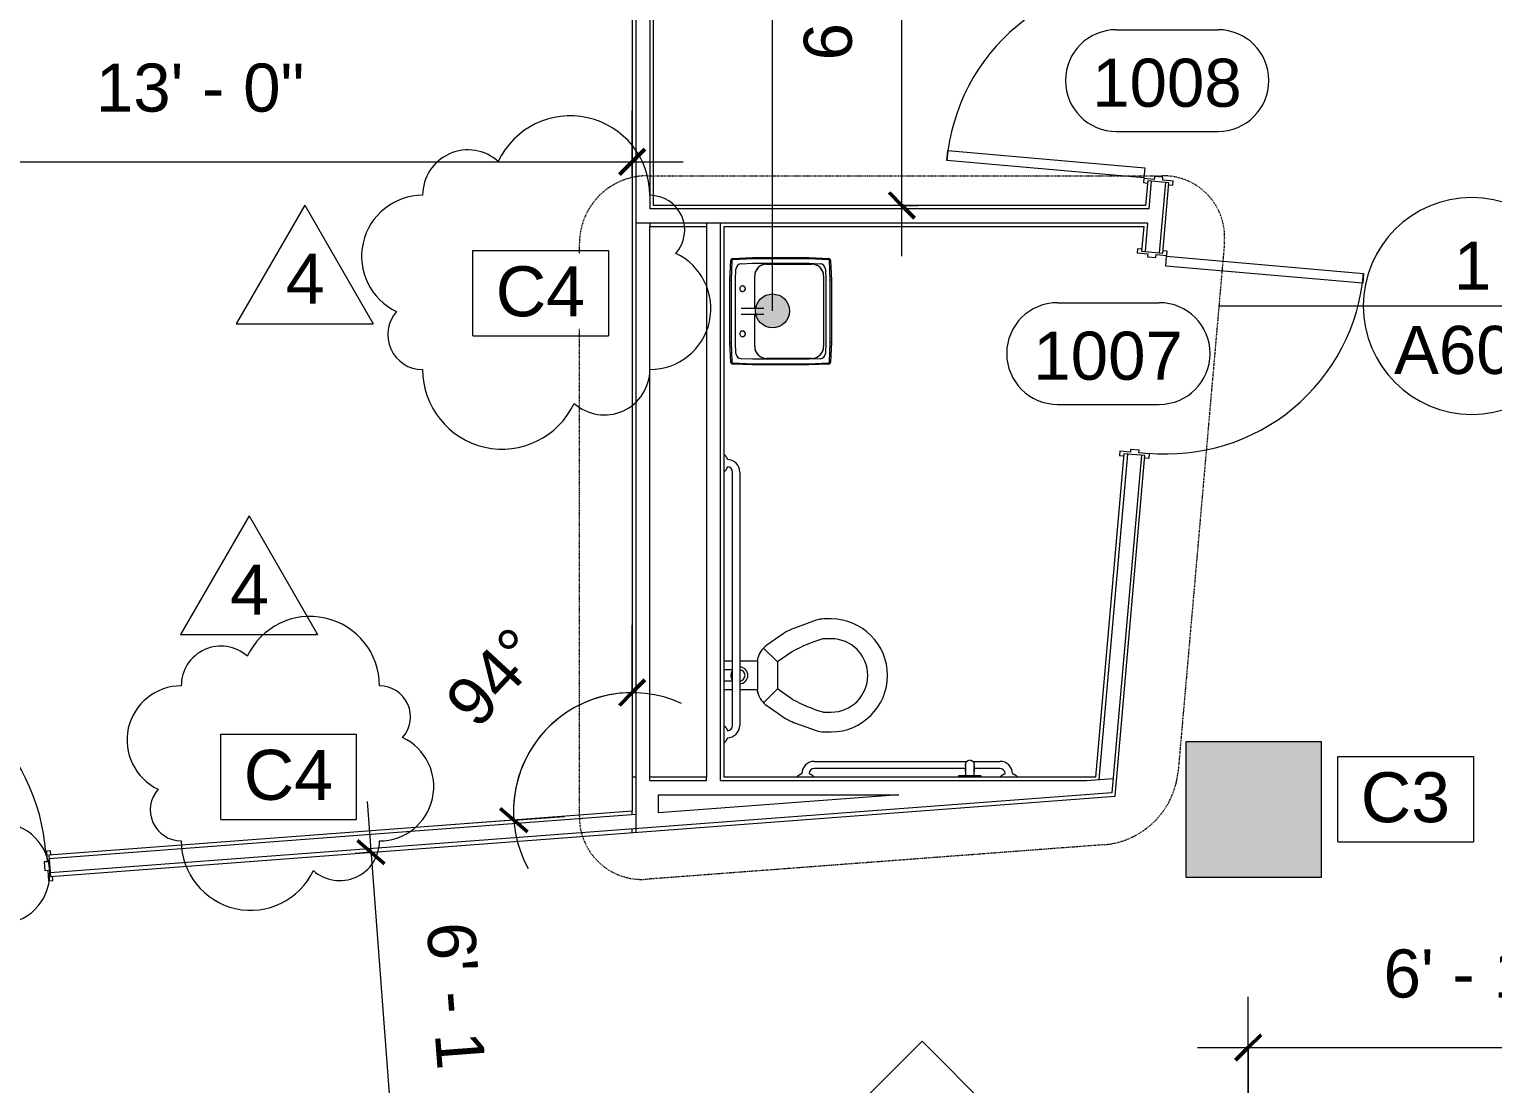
# Model space of a CAD drawing. Header units: inches. Extents: x 920 to 3811, y -644 to 2589.
# Drawn here: x 2689.7 to 2948.8, y 2243.4 to 2430.1 of the extents above; entities that cross this region are included whole.
import ezdxf

# ---------------------------------------------------------------- set-up
doc = ezdxf.new("R2010")
doc.units = ezdxf.units.IN
doc.header["$MEASUREMENT"] = 0
doc.linetypes.add('Dash Dot 3_16_', pattern=[0.3125, 0.1875, -0.0625, 0, -0.0625])
for name, color, linetype, lineweight in [('A-ANNO-DIMS', 211, 'Continuous', 9), ('A-ANNO-DIMS-96', 211, 'Continuous', 9), ('A-ANNO-KEYN', 231, 'Continuous', 9), ('A-ANNO-SYMB', 150, 'Continuous', 9), ('A-AREA-IDEN', 2, 'Continuous', 9), ('A-DOOR', 31, 'Continuous', 13), ('A-DOOR-IDEN', 31, 'Continuous', 9), ('A-WALL', 113, 'Continuous', 13), ('A-WALL-IDEN', 211, 'Continuous', 9), ('G-ANNO-REVC', 71, 'Continuous', 9), ('G-ANNO-REVC-IDEN', 71, 'Continuous', 9), ('I-FURN', 30, 'Continuous', 9), ('I-WALL', 2, 'Continuous', 13), ('P-SANR-FIXT', 6, 'Continuous', 9), ('S-COLS', 52, 'Continuous', 13)]:
    doc.layers.add(name, color=color, linetype=linetype, lineweight=lineweight)
doc.styles.add('Arial', font='arial.ttf', dxfattribs={"height": 8.851796})
doc.styles.add('Swis721 Lt BT', font='swissl.ttf', dxfattribs={"height": 8.514638})
doc.dimstyles.new('OTJ_-_3_32__Linear__1_2__Tolerance', dxfattribs={"dimscale": 12, "dimtxt": 9, "dimasz": 0.375, "dimexe": 0.75, "dimexo": 0.5, "dimgap": 0.5, "dimtad": 1, "dimdec": 1, "dimrnd": 0.5, "dimzin": 3, "dimdsep": 46, "dimlunit": 4, "dimtxsty": 'Swis721 Lt BT', "dimblk1": 'OBLIQUE', "dimblk2": 'OBLIQUE', "dimsah": 1, "dimcen": 0.09, "dimdle": 0.75, "dimazin": 0, "dimtfac": 1, "dimtdec": 4, "dimtix": 1, "dimtmove": 0, "dimatfit": 3, "dimfxl": 1, "dimtvp": 1, "dimfrac": 2, "dimtolj": 1, "dimtzin": 0, "dimarcsym": 2})
doc.dimstyles.new('OTJ_-_Angular_-_3_32__Nearest_Whole_Degree_Tolerance_12', dxfattribs={"dimscale": 12, "dimtxt": 9, "dimasz": 0.375, "dimexe": 0.75, "dimexo": 0.5, "dimgap": 0.5, "dimtad": 1, "dimdec": 1, "dimrnd": 0.5, "dimzin": 3, "dimdsep": 46, "dimlunit": 4, "dimtxsty": 'Swis721 Lt BT', "dimblk1": 'OBLIQUE', "dimblk2": 'OBLIQUE', "dimsah": 1, "dimcen": 0.09, "dimdle": 0.75, "dimadec": 0, "dimazin": 2, "dimtfac": 1, "dimtdec": 4, "dimtix": 1, "dimtmove": 0, "dimatfit": 3, "dimfxl": 1, "dimtvp": 1, "dimtfill": 1, "dimfrac": 2, "dimtolj": 1, "dimtzin": 0, "dimarcsym": 2})

# ---------------------------------------------------------------- blocks, each defined once
blk = doc.blocks.new('Concrete-Rectangular-Column - 24 X 24-5769410-ELEVATION 10 -')
at = {"layer": 'S-COLS'}
blk.add_hatch(color=10, dxfattribs=at).paths.add_polyline_path([(-12, -12), (12, -12), (12, 12), (-12, 12), (-12, -5.35)], flags=0)
at = {"layer": 'S-COLS', "color": 8, "lineweight": 20}
for p, q in [((12, 12), (-12, 12)), ((-12, 12), (-12, -12)), ((12, -12), (12, 12)), ((-12, -12), (12, -12))]:
    blk.add_line(p, q, dxfattribs=at)
blk = doc.blocks.new('Single Flush_No Glass - 3_-0_x8_-0_-6099029-ELEVATION 10 -')
at = {"layer": 'A-DOOR', "lineweight": 9}
for p, q in [((-14.38, 2.54), (-14.38, 1.79)), ((-13.63, 2.54), (-14.38, 2.54)), ((-13.63, 0.66), (-13.63, 2.54)), ((-13.13, 0.66), (-13.63, 0.66)), ((-13.13, -0.84), (-13.13, 0.66)), ((21.62, 0.66), (21.12, 0.66)), ((21.12, 0.66), (21.12, -0.84)), ((22.37, 2.54), (21.62, 2.54)), ((21.62, 2.54), (21.62, 0.66)), ((22.37, 1.79), (22.37, 2.54)), ((-14.38, -1.96), (-14.38, -2.71)), ((-13.63, -2.71), (-13.63, -0.84)), ((-13.63, -0.84), (-13.13, -0.84)), ((21.12, -0.84), (21.62, -0.84)), ((21.62, -0.84), (21.62, -2.71)), ((22.37, -2.71), (22.37, -1.96)), ((-14.38, -2.71), (-13.63, -2.71)), ((21.62, -2.71), (22.37, -2.71))]:
    blk.add_line(p, q, dxfattribs=at)
at = {"layer": 'A-DOOR'}
for p, q in [((19.74, -2.71), (21.49, -2.71)), ((19.74, -37.71), (19.74, -2.71)), ((21.49, -2.71), (21.49, -37.71)), ((21.49, -37.71), (19.74, -37.71))]:
    blk.add_line(p, q, dxfattribs=at)
at = {"layer": 'A-DOOR', "lineweight": 9}
blk.add_arc((21.49, -2.71), 35, 179.5, 270, dxfattribs=at)
blk = doc.blocks.new('Single Flush_No Glass - 3_-0_x8_-0_-4562045-ELEVATION 10 -')
at = {"layer": 'A-DOOR', "lineweight": 9}
for p, q in [((-14.38, 2.54), (-14.38, 1.79)), ((-13.63, 2.54), (-14.38, 2.54)), ((-13.63, 0.66), (-13.63, 2.54)), ((-13.13, 0.66), (-13.63, 0.66)), ((-13.13, -0.84), (-13.13, 0.66)), ((21.62, 0.66), (21.12, 0.66)), ((21.12, 0.66), (21.12, -0.84)), ((22.37, 2.54), (21.62, 2.54)), ((21.62, 2.54), (21.62, 0.66)), ((22.37, 1.79), (22.37, 2.54)), ((-14.38, -1.96), (-14.38, -2.71)), ((-13.63, -2.71), (-13.63, -0.84)), ((-13.63, -0.84), (-13.13, -0.84)), ((21.12, -0.84), (21.62, -0.84)), ((21.62, -0.84), (21.62, -2.71)), ((22.37, -2.71), (22.37, -1.96)), ((-14.38, -2.71), (-13.63, -2.71)), ((21.62, -2.71), (22.37, -2.71))]:
    blk.add_line(p, q, dxfattribs=at)
at = {"layer": 'A-DOOR'}
for p, q in [((19.74, -2.71), (21.49, -2.71)), ((19.74, -37.71), (19.74, -2.71)), ((21.49, -2.71), (21.49, -37.71)), ((21.49, -37.71), (19.74, -37.71))]:
    blk.add_line(p, q, dxfattribs=at)
at = {"layer": 'A-DOOR', "lineweight": 9}
blk.add_arc((21.49, -2.71), 35, 179.5, 270, dxfattribs=at)
blk = doc.blocks.new('Single Flush_No Glass - 3_-0_x8_-0_-6278810-ELEVATION 10 -')
at = {"layer": 'A-DOOR', "lineweight": 9}
for p, q in [((-14.38, 2.54), (-14.38, 1.79)), ((-13.63, 2.54), (-14.38, 2.54)), ((-13.63, 0.66), (-13.63, 2.54)), ((-13.13, 0.66), (-13.63, 0.66)), ((-13.13, -0.84), (-13.13, 0.66)), ((21.62, 0.66), (21.12, 0.66)), ((21.12, 0.66), (21.12, -0.84)), ((22.37, 2.54), (21.62, 2.54)), ((21.62, 2.54), (21.62, 0.66)), ((22.37, 1.79), (22.37, 2.54)), ((-14.38, -1.96), (-14.38, -2.71)), ((-13.63, -2.71), (-13.63, -0.84)), ((-13.63, -0.84), (-13.13, -0.84)), ((21.12, -0.84), (21.62, -0.84)), ((21.62, -0.84), (21.62, -2.71)), ((22.37, -2.71), (22.37, -1.96)), ((-14.38, -2.71), (-13.63, -2.71)), ((21.62, -2.71), (22.37, -2.71))]:
    blk.add_line(p, q, dxfattribs=at)
at = {"layer": 'A-DOOR'}
for p, q in [((19.74, -2.71), (21.49, -2.71)), ((19.74, -37.71), (19.74, -2.71)), ((21.49, -2.71), (21.49, -37.71)), ((21.49, -37.71), (19.74, -37.71))]:
    blk.add_line(p, q, dxfattribs=at)
at = {"layer": 'A-DOOR', "lineweight": 9}
blk.add_arc((21.49, -2.71), 35, 179.5, 270, dxfattribs=at)
blk = doc.blocks.new('P-Sink-Rectangular - PSR1918-3060176-ELEVATION 10 -')
at = {"layer": 'P-SANR-FIXT'}
for p, q in [((-9.5, 4.97), (-9.34, 8.49)), ((-9.13, 8.48), (-9.28, 4.96)), ((-8.99, 8.84), (-5.52, 9)), ((-5.51, 8.78), (-8.98, 8.63)), ((-7.47, 7.92), (-5.51, 8)), ((-5.52, 9), (5.52, 9)), ((-5.52, 9), (-5.51, 8.78)), ((5.51, 8.78), (-5.51, 8.78)), ((-5.51, 8), (5.51, 8)), ((5.52, 9), (5.51, 8.78)), ((8.98, 8.63), (5.51, 8.78)), ((5.51, 8), (7.47, 7.92)), ((5.52, 9), (8.99, 8.84)), ((9.28, 4.96), (9.13, 8.48)), ((9.34, 8.49), (9.5, 4.97)), ((-8.5, 5.01), (-8.42, 6.97)), ((8.42, 6.97), (8.5, 5.01)), ((-9.5, 4.97), (-9.28, 4.96)), ((-9.5, -4.97), (-9.5, 4.97)), ((-9.28, 4.96), (-9.28, -4.96)), ((-8.5, -5.01), (-8.5, 5.01)), ((-6.25, 4.6), (-0.49, 4.6)), ((-6.25, 4.6), (-0.49, 4.6)), ((0.48, 4.6), (6.25, 4.6)), ((0.48, 4.6), (6.25, 4.6)), ((8.5, 5.01), (8.5, -5.01)), ((9.5, 4.97), (9.28, 4.96)), ((9.28, -4.96), (9.28, 4.96)), ((9.5, 4.97), (9.5, -4.97)), ((-8.35, -5.5), (-8.35, 2.5)), ((-8.35, -5.5), (-8.35, 2.5)), ((8.35, 2.5), (8.35, -5.5)), ((8.35, 2.5), (8.35, -5.5)), ((-9.5, -4.97), (-9.28, -4.96)), ((-9.34, -8.49), (-9.5, -4.97)), ((-9.28, -4.96), (-9.13, -8.48)), ((-8.42, -6.97), (-8.5, -5.01)), ((8.5, -5.01), (8.42, -6.97)), ((9.13, -8.48), (9.28, -4.96)), ((9.5, -4.97), (9.28, -4.96)), ((9.5, -4.97), (9.34, -8.49)), ((6.25, -7.6), (-6.25, -7.6)), ((6.25, -7.6), (-6.25, -7.6)), ((-5.52, -9), (-8.99, -8.84)), ((-8.98, -8.63), (-5.51, -8.78)), ((-5.51, -8), (-7.47, -7.92)), ((-5.52, -9), (-5.51, -8.78)), ((5.52, -9), (-5.52, -9)), ((5.51, -8), (-5.51, -8)), ((-5.51, -8.78), (5.51, -8.78)), ((7.47, -7.92), (5.51, -8)), ((5.51, -8.78), (8.98, -8.63)), ((5.52, -9), (5.51, -8.78)), ((8.99, -8.84), (5.52, -9))]:
    blk.add_line(p, q, dxfattribs=at)
at = {"layer": 'P-SANR-FIXT', "flags": 128}
for points in [[(-0.5, 6.97), (-0.5, 6.97), (-0.5, 6.96), (-0.5, 6.95), (-0.5, 6.94), (-0.5, 6.93), (-0.5, 6.91), (-0.5, 6.89), (-0.5, 6.87), (-0.5, 6.84), (-0.5, 6.81), (-0.5, 6.78), (-0.5, 6.74), (-0.5, 6.7), (-0.5, 6.66), (-0.5, 6.62), (-0.5, 6.57), (-0.5, 6.52), (-0.5, 6.47), (-0.5, 6.42), (-0.5, 6.36), (-0.5, 6.3), (-0.5, 6.24), (-0.5, 6.18), (-0.5, 6.11), (-0.5, 6.05), (-0.5, 5.98), (-0.5, 5.91), (-0.5, 5.84), (-0.5, 5.77), (-0.5, 5.69), (-0.5, 5.62), (-0.5, 5.54), (-0.5, 5.46), (-0.5, 5.39), (-0.5, 5.31), (-0.5, 5.23), (-0.5, 5.15), (-0.5, 5.07), (-0.5, 4.99), (-0.5, 4.91), (-0.5, 4.83), (-0.5, 4.75), (-0.5, 4.67), (-0.5, 4.59), (-0.5, 4.51), (-0.5, 4.44), (-0.5, 4.36), (-0.5, 4.28), (-0.5, 4.21), (-0.5, 4.13), (-0.5, 4.06), (-0.5, 3.99), (-0.5, 3.92), (-0.5, 3.86), (-0.5, 3.79), (-0.5, 3.73), (-0.5, 3.66), (-0.5, 3.61), (-0.5, 3.55), (-0.5, 3.49), (-0.5, 3.44), (-0.5, 3.39), (-0.5, 3.34), (-0.5, 3.3), (-0.5, 3.25), (-0.5, 3.21), (-0.5, 3.18), (-0.5, 3.14), (-0.5, 3.11), (-0.5, 3.08), (-0.5, 3.06), (-0.5, 3.04), (-0.5, 3.02), (-0.5, 3), (-0.5, 2.99), (-0.5, 2.98), (-0.5, 2.97), (-0.5, 2.97), (-0.5, 2.97)], [(0.5, 2.97), (0.5, 2.97), (0.5, 2.97), (0.5, 2.98), (0.5, 2.99), (0.5, 3.01), (0.5, 3.02), (0.5, 3.05), (0.5, 3.07), (0.5, 3.1), (0.5, 3.13), (0.5, 3.16), (0.5, 3.19), (0.5, 3.23), (0.5, 3.27), (0.5, 3.32), (0.5, 3.36), (0.5, 3.41), (0.5, 3.46), (0.5, 3.52), (0.5, 3.57), (0.5, 3.63), (0.5, 3.69), (0.5, 3.76), (0.5, 3.82), (0.5, 3.89), (0.5, 3.95), (0.5, 4.02), (0.5, 4.1), (0.5, 4.17), (0.5, 4.24), (0.5, 4.32), (0.5, 4.39), (0.5, 4.47), (0.5, 4.55), (0.5, 4.63), (0.5, 4.71), (0.5, 4.79), (0.5, 4.87), (0.5, 4.95), (0.5, 5.03), (0.5, 5.11), (0.5, 5.19), (0.5, 5.26), (0.5, 5.34), (0.5, 5.42), (0.5, 5.5), (0.5, 5.58), (0.5, 5.65), (0.5, 5.73), (0.5, 5.8), (0.5, 5.87), (0.5, 5.94), (0.5, 6.01), (0.5, 6.08), (0.5, 6.14), (0.5, 6.21), (0.5, 6.27), (0.5, 6.33), (0.5, 6.39), (0.5, 6.44), (0.5, 6.49), (0.5, 6.55), (0.5, 6.59), (0.5, 6.64), (0.5, 6.68), (0.5, 6.72), (0.5, 6.76), (0.5, 6.79), (0.5, 6.82), (0.5, 6.85), (0.5, 6.88), (0.5, 6.9), (0.5, 6.92), (0.5, 6.93), (0.5, 6.95), (0.5, 6.96), (0.5, 6.96), (0.5, 6.97), (0.5, 6.97)]]:
    blk.add_lwpolyline(points, dxfattribs=at)
at = {"layer": 'P-SANR-FIXT'}
for centre, radius, start, end in [((-8.97, 8.47), 0.371, 92.5667, 177.4333), ((-8.97, 8.47), 0.156, 92.5667, 177.4333), ((-7.42, 6.92), 0.995, 92.5667, 177.4333), ((7.42, 6.92), 0.995, 2.5667, 87.4333), ((8.97, 8.47), 0.156, 2.5667, 87.4333), ((8.97, 8.47), 0.371, 2.5667, 87.4333), ((-4, 6.75), 0.5, 360, 180), ((-4, 6.75), 0.5, 180, 360), ((-4, 6.75), 0.5, 180, 270), ((-4, 6.75), 0.5, 180, 270), ((-4, 6.75), 0.5, 135, 165), ((-4, 6.75), 0.5, 135, 165), ((-4, 6.75), 0.5, 195, 240), ((-4, 6.75), 0.5, 195, 240), ((-4, 6.75), 0.5, 60, 120), ((-4, 6.75), 0.5, 60, 120), ((-4, 6.75), 0.5, 75, 105), ((-4, 6.75), 0.5, 75, 105), ((-4, 6.75), 0.5, 255, 270), ((-4, 6.75), 0.5, 255, 270), ((-4, 6.75), 0.5, 0, 45), ((-4, 6.75), 0.5, 15, 45), ((-4, 6.75), 0.5, 0, 45), ((-4, 6.75), 0.5, 15, 45), ((-4, 6.75), 0.5, 315, 360), ((-4, 6.75), 0.5, 315, 360), ((-4, 6.75), 0.5, 315, 345), ((-4, 6.75), 0.5, 315, 345), ((4, 6.75), 0.5, 360, 180), ((4, 6.75), 0.5, 135, 180), ((4, 6.75), 0.5, 135, 180), ((4, 6.75), 0.5, 165, 180), ((4, 6.75), 0.5, 165, 180), ((4, 6.75), 0.5, 180, 360), ((4, 6.75), 0.5, 180, 225), ((4, 6.75), 0.5, 180, 195), ((4, 6.75), 0.5, 180, 225), ((4, 6.75), 0.5, 180, 195), ((4, 6.75), 0.5, 135, 150), ((4, 6.75), 0.5, 135, 150), ((4, 6.75), 0.5, 210, 225), ((4, 6.75), 0.5, 210, 225), ((4, 6.75), 0.5, 0, 120), ((4, 6.75), 0.5, 0, 120), ((4, 6.75), 0.5, 240, 300), ((4, 6.75), 0.5, 240, 300), ((4, 6.75), 0.5, 75, 105), ((4, 6.75), 0.5, 75, 105), ((4, 6.75), 0.5, 255, 270), ((4, 6.75), 0.5, 255, 270), ((4, 6.75), 0.5, 30, 60), ((4, 6.75), 0.5, 30, 60), ((4, 6.75), 0.5, 315, 345), ((4, 6.75), 0.5, 315, 345), ((4, 6.75), 0.5, 315, 330), ((4, 6.75), 0.5, 315, 330), ((-6.25, 2.5), 2.1, 90, 180), ((-6.25, 2.5), 2.1, 90, 180), ((-6.25, 2.5), 2.1, 160.0288, 180), ((-6.25, 2.5), 2.1, 115.0288, 154.9712), ((-6.25, 2.5), 2.1, 90, 109.9712), ((6.25, 2.5), 2.1, 70.0288, 90), ((6.25, 2.5), 2.1, 0, 90), ((6.25, 2.5), 2.1, 0, 90), ((6.25, 2.5), 2.1, 25.0288, 64.9712), ((6.25, 2.5), 2.1, 0, 19.9712), ((-7.42, -6.92), 0.995, 182.5667, 267.4333), ((-6.25, -5.5), 2.1, 180, 199.9712), ((-6.25, -5.5), 2.1, 180, 270), ((-6.25, -5.5), 2.1, 180, 270), ((-6.25, -5.5), 2.1, 205.0288, 244.9712), ((-6.25, -5.5), 2.1, 250.0288, 270), ((6.25, -5.5), 2.1, 270, 360), ((6.25, -5.5), 2.1, 270, 360), ((6.25, -5.5), 2.1, 270, 289.9712), ((6.25, -5.5), 2.1, 295.0288, 334.9712), ((7.42, -6.92), 0.995, 272.5667, 357.4333), ((6.25, -5.5), 2.1, 340.0288, 360), ((-8.97, -8.47), 0.371, 182.5667, 267.4333), ((-8.97, -8.47), 0.156, 182.5667, 267.4333), ((8.97, -8.47), 0.156, 272.5667, 357.4333), ((8.97, -8.47), 0.371, 272.5667, 357.4333)]:
    blk.add_arc(centre, radius, start, end, dxfattribs=at)
blk = doc.blocks.new('P-Toilet-Commercial-Wall-2D - 15_ Seat Height-6026186-ELEVATION 10 -')
at = {"layer": 'P-SANR-FIXT'}
for p, q in [((5.94, 20.5), (5.94, 19.21)), ((9.44, 20.5), (9.44, 19.21)), ((22.44, 19.21), (22.44, 20.5)), ((25.94, 19.21), (25.94, 20.5)), ((6.18, 17.84), (7.5, 14.22)), ((24.38, 14.22), (25.7, 17.84)), ((11.69, 13.68), (13.56, 11.02)), ((20.19, 13.68), (18.32, 11.02)), ((8.82, 11.68), (10.6, 9.14)), ((13.56, 11.02), (11.1, 8.56)), ((13.56, 11.02), (18.32, 11.02)), ((18.32, 11.02), (20.78, 8.56)), ((21.28, 9.14), (23.06, 11.68)), ((12.84, 7.57), (13.44, 7.41)), ((13.44, 7.41), (13.44, 7.52)), ((18.44, 7.52), (13.44, 7.52)), ((13.44, 7.41), (13.44, 4.35)), ((18.44, 7.41), (19.04, 7.57)), ((19.04, 7.57), (18.44, 7.41)), ((18.44, 7.41), (18.44, 7.52)), ((18.44, 4.35), (18.44, 7.41)), ((13.44, 3.08), (13.44, 1.56)), ((14.94, 3.08), (14.94, 1.56)), ((16.94, 3.08), (16.94, 1.56)), ((18.44, 1.56), (18.44, 3.08))]:
    blk.add_line(p, q, dxfattribs=at)
for centre, radius, start, end in [((15.94, 20.5), 10, 90, 180), ((15.94, 20.5), 10, 360, 90), ((15.94, 20.5), 6.5, 360, 180), ((9.94, 19.21), 4, 180, 200), ((10.18, 19.25), 0.744, 183.3007, 196.6993), ((36.79, 27.23), 28.52, 196.6993, 208.3573), ((-4.91, 27.23), 28.52, 331.6427, 343.3007), ((21.7, 19.25), 0.744, 343.3007, 356.6993), ((21.94, 19.21), 4, 340, 360), ((17.83, 17.98), 11, 200, 215), ((14.05, 17.98), 11, 325, 340), ((13.88, 11.43), 4, 215, 255), ((18.01, 11.43), 4, 285, 325), ((15.94, 4.28), 1.5, 2.9794, 177.0206), ((15.94, 4.28), 1, 4.6437, 175.3563), ((15.94, 4.28), 1.5, 236.8176, 303.1824)]:
    blk.add_arc(centre, radius, start, end, dxfattribs=at)
blk = doc.blocks.new('P-Grab_Bar-48in - 48 INCH-3766337-ELEVATION 10 -')
at = {"layer": 'I-FURN', "color": 7}
for p, q in [((5356.71, 2354.67), (5356.85, 2354.67)), ((5357.32, 2353.98), (5357.32, 2353.91)), ((5357.32, 2352.64), (5357.32, 2352.57)), ((5356.85, 2351.87), (5356.71, 2351.87)), ((5358.23, 2306.85), (5358.23, 2351.7)), ((5359.5, 2351.7), (5359.5, 2306.84)), ((5356.71, 2306.67), (5356.85, 2306.67)), ((5357.32, 2305.98), (5357.32, 2305.91)), ((5356.85, 2303.87), (5356.71, 2303.87)), ((5357.32, 2304.64), (5357.32, 2304.57))]:
    blk.add_line(p, q, dxfattribs=at)
for centre, radius, start, end in [((5356.85, 2354.58), 0.0934, 358.0011, 90), ((5357.04, 2354.58), 0.0984, 182.9558, 257.0471), ((5356.97, 2354.4), 0.0975, 359.156, 60.8479), ((5356.85, 2351.97), 0.0934, 270, 1.9989), ((5357.04, 2351.96), 0.0984, 102.9529, 177.0442), ((5356.97, 2352.15), 0.0975, 299.1521, 0.844), ((5357.16, 2354.42), 0.0998, 190.0133, 253.9943), ((5357.16, 2352.13), 0.0998, 106.0057, 169.9867), ((5357.09, 2354.24), 0.0983, 352.1862, 57.824), ((5357.09, 2352.31), 0.0983, 302.176, 7.8138), ((5357.44, 2354.23), 0.259, 180.2678, 237.7398), ((5357.44, 2352.32), 0.259, 122.2602, 179.7322), ((5357.29, 2353.98), 0.0327, 356.7864, 57.7398), ((5357.29, 2352.57), 0.0327, 302.2602, 3.2136), ((5357.29, 2351.7), 2.21, 0, 89.1445), ((5357.28, 2351.69), 0.946, 0.5765, 87.6589), ((5356.85, 2306.58), 0.0934, 358, 90), ((5357.04, 2306.58), 0.0984, 182.955, 257.045), ((5356.97, 2306.4), 0.0975, 359.1532, 60.8468), ((5357.16, 2306.42), 0.0998, 190.0117, 253.9883), ((5357.09, 2306.24), 0.0983, 352.1794, 57.8206), ((5357.44, 2306.23), 0.259, 180.2661, 237.7339), ((5357.29, 2305.98), 0.0327, 356.7675, 57.7339), ((5357.28, 2306.85), 0.946, 272.3393, 359.6607), ((5357.28, 2306.85), 2.21, 270.8636, 359.8856), ((5356.85, 2303.97), 0.0934, 270, 2.0008), ((5357.04, 2303.96), 0.0984, 102.9565, 177.0456), ((5356.97, 2304.15), 0.0975, 299.154, 0.8489), ((5357.16, 2304.13), 0.0998, 106.0161, 169.9895), ((5357.09, 2304.31), 0.0983, 302.1818, 7.8257), ((5357.44, 2304.32), 0.259, 122.2704, 179.7352), ((5357.29, 2304.57), 0.0327, 302.2704, 3.2464)]:
    blk.add_arc(centre, radius, start, end, dxfattribs=at)
blk = doc.blocks.new('P-Grab_Bar-36in - 36 INCH-3759717-ELEVATION 10 -')
at = {"layer": 'I-FURN', "color": 7}
for p, q in [((5372.69, 2300.47), (5399.72, 2300.47)), ((5400.72, 2300.47), (5405.55, 2300.47)), ((5369.72, 2297.69), (5369.72, 2297.82)), ((5370.42, 2298.3), (5370.48, 2298.3)), ((5371.76, 2298.3), (5371.82, 2298.3)), ((5372.52, 2297.82), (5372.52, 2297.69)), ((5399.48, 2299.2), (5372.69, 2299.2)), ((5405.54, 2299.2), (5400.96, 2299.2)), ((5405.72, 2297.69), (5405.72, 2297.82)), ((5406.42, 2298.3), (5406.48, 2298.3)), ((5407.76, 2298.3), (5407.82, 2298.3)), ((5408.52, 2297.82), (5408.52, 2297.69))]:
    blk.add_line(p, q, dxfattribs=at)
for centre, radius, start, end in [((5372.69, 2298.26), 2.21, 90, 179.1445), ((5405.55, 2298.26), 2.21, 0.8636, 89.8856), ((5369.81, 2297.82), 0.0934, 88.0011, 180), ((5369.81, 2298.02), 0.0984, 272.9558, 347.0471), ((5369.99, 2297.95), 0.0975, 89.156, 150.8479), ((5369.98, 2298.14), 0.0998, 280.0133, 343.9943), ((5370.16, 2298.06), 0.0983, 82.1862, 147.824), ((5370.17, 2298.42), 0.259, 270.2678, 327.7398), ((5370.41, 2298.26), 0.0327, 86.7864, 147.7398), ((5372.7, 2298.26), 0.946, 90.5765, 177.6589), ((5371.83, 2298.26), 0.0327, 32.2602, 93.2136), ((5372.07, 2298.42), 0.259, 212.2602, 269.7322), ((5372.08, 2298.06), 0.0983, 32.176, 97.8138), ((5372.26, 2298.14), 0.0998, 196.0057, 259.9867), ((5372.25, 2297.95), 0.0975, 29.1521, 90.844), ((5372.43, 2298.02), 0.0984, 192.9529, 267.0442), ((5372.43, 2297.82), 0.0934, 0, 91.9989), ((5405.54, 2298.26), 0.946, 2.3393, 89.6607), ((5405.81, 2297.82), 0.0934, 88, 180), ((5405.81, 2298.02), 0.0984, 272.955, 347.045), ((5405.99, 2297.95), 0.0975, 89.1532, 150.8468), ((5405.98, 2298.14), 0.0998, 280.0117, 343.9883), ((5406.16, 2298.06), 0.0983, 82.1794, 147.8206), ((5406.17, 2298.42), 0.259, 270.2661, 327.7339), ((5406.41, 2298.26), 0.0327, 86.7675, 147.7339), ((5407.83, 2298.26), 0.0327, 32.2704, 93.2464), ((5408.07, 2298.42), 0.259, 212.2704, 269.7352), ((5408.08, 2298.06), 0.0983, 32.1818, 97.8257), ((5408.26, 2298.14), 0.0998, 196.0161, 259.9895), ((5408.25, 2297.95), 0.0975, 29.154, 90.8489), ((5408.43, 2298.02), 0.0984, 192.9565, 267.0456), ((5408.43, 2297.82), 0.0934, 0, 92.0008)]:
    blk.add_arc(centre, radius, start, end, dxfattribs=at)
blk = doc.blocks.new('P-Grab_Bar_18in_Vertical - 18 INCH-3762424-ELEVATION 10 -')
at = {"layer": 'P-SANR-FIXT'}
for p, q in [((-2, 0.25), (-2, 0)), ((-2, 0.25), (-2, 0)), ((-1.95, 0.25), (0, 0.25)), ((-1.95, 0.25), (-1.95, 0.25)), ((-0.75, 1), (-0.75, 0.25)), ((-0.75, 1), (-0.75, 0.25)), ((0, 0.25), (1.95, 0.25)), ((0.75, 0.25), (0.75, 1)), ((0.75, 0.25), (0.75, 1)), ((1.95, 0.25), (1.95, 0.25)), ((2, 0), (2, 0.25)), ((2, 0), (2, 0.25)), ((0, 0), (-1.95, 0)), ((1.95, 0), (0, 0))]:
    blk.add_line(p, q, dxfattribs=at)
at = {"layer": 'P-SANR-FIXT', "flags": 128}
for points in [[(-0.75, 2.25), (-0.75, 2.28), (-0.75, 2.31), (-0.74, 2.34), (-0.74, 2.37), (-0.74, 2.4), (-0.73, 2.43), (-0.72, 2.46), (-0.71, 2.49), (-0.7, 2.51), (-0.69, 2.54), (-0.68, 2.57), (-0.67, 2.6), (-0.65, 2.62), (-0.64, 2.65), (-0.62, 2.67), (-0.6, 2.7), (-0.58, 2.72), (-0.56, 2.74), (-0.54, 2.77), (-0.52, 2.79), (-0.5, 2.81), (-0.48, 2.83), (-0.45, 2.85), (-0.43, 2.86), (-0.41, 2.88), (-0.38, 2.9), (-0.35, 2.91), (-0.33, 2.93), (-0.3, 2.94), (-0.27, 2.95), (-0.24, 2.96), (-0.22, 2.97), (-0.19, 2.98), (-0.16, 2.98), (-0.13, 2.99), (-0.1, 2.99), (-0.07, 3), (-0.04, 3)], [(0.06, 3), (0.09, 2.99), (0.12, 2.99), (0.15, 2.99), (0.18, 2.98), (0.21, 2.97), (0.24, 2.96), (0.26, 2.95), (0.29, 2.94), (0.32, 2.93), (0.35, 2.92), (0.37, 2.9), (0.4, 2.89), (0.42, 2.87), (0.45, 2.85), (0.47, 2.83), (0.49, 2.81), (0.52, 2.79), (0.54, 2.77), (0.56, 2.75), (0.58, 2.73), (0.6, 2.7), (0.61, 2.68), (0.63, 2.66), (0.65, 2.63), (0.66, 2.6), (0.68, 2.58), (0.69, 2.55), (0.7, 2.52)], [(-0.75, 2.25), (-0.75, 2.25), (-0.75, 2.25), (-0.75, 2.24), (-0.75, 2.23), (-0.75, 2.23), (-0.75, 2.21), (-0.75, 2.2), (-0.75, 2.19), (-0.75, 2.17), (-0.75, 2.15), (-0.75, 2.13), (-0.75, 2.11), (-0.75, 2.08), (-0.75, 2.06), (-0.75, 2.03), (-0.75, 2), (-0.75, 1.97), (-0.75, 1.94), (-0.75, 1.91), (-0.75, 1.87), (-0.75, 1.83), (-0.75, 1.8), (-0.75, 1.76), (-0.75, 1.72), (-0.75, 1.68), (-0.75, 1.63), (-0.75, 1.59), (-0.75, 1.54), (-0.75, 1.5), (-0.75, 1.45), (-0.75, 1.41), (-0.75, 1.36), (-0.75, 1.31), (-0.75, 1.26), (-0.75, 1.21), (-0.75, 1.16), (-0.75, 1.11), (-0.75, 1.06), (-0.75, 1.01), (-0.75, 1)], [(-0.75, 1.93), (-0.75, 1.96), (-0.75, 1.99), (-0.75, 2.02), (-0.75, 2.05), (-0.75, 2.08), (-0.75, 2.1), (-0.75, 2.13), (-0.75, 2.15), (-0.75, 2.17), (-0.75, 2.18), (-0.75, 2.2), (-0.75, 2.21), (-0.75, 2.22), (-0.75, 2.23), (-0.75, 2.24), (-0.75, 2.24), (-0.75, 2.25), (-0.75, 2.25)], [(-0.75, 1), (-0.75, 1.05), (-0.75, 1.1), (-0.75, 1.15), (-0.75, 1.2), (-0.75, 1.25), (-0.75, 1.3), (-0.75, 1.35), (-0.75, 1.39), (-0.75, 1.44), (-0.75, 1.49), (-0.75, 1.53), (-0.75, 1.58)], [(0.71, 2.49), (0.72, 2.47), (0.73, 2.44), (0.73, 2.41), (0.74, 2.38), (0.74, 2.35), (0.75, 2.32), (0.75, 2.29), (0.75, 2.26), (0.75, 2.25)], [(0.75, 1), (0.75, 1.05), (0.75, 1.1), (0.75, 1.15), (0.75, 1.2), (0.75, 1.25), (0.75, 1.3), (0.75, 1.35), (0.75, 1.39), (0.75, 1.44), (0.75, 1.49), (0.75, 1.53), (0.75, 1.58), (0.75, 1.62), (0.75, 1.66), (0.75, 1.71), (0.75, 1.75), (0.75, 1.79), (0.75, 1.82), (0.75, 1.86), (0.75, 1.9), (0.75, 1.93), (0.75, 1.96), (0.75, 1.99), (0.75, 2.02), (0.75, 2.05), (0.75, 2.08), (0.75, 2.1), (0.75, 2.13), (0.75, 2.15), (0.75, 2.17), (0.75, 2.18), (0.75, 2.2), (0.75, 2.21), (0.75, 2.22), (0.75, 2.23), (0.75, 2.24), (0.75, 2.24), (0.75, 2.25), (0.75, 2.25)], [(0.75, 2.25), (0.75, 2.25), (0.75, 2.25), (0.75, 2.24)], [(0.75, 1.94), (0.75, 1.91), (0.75, 1.87), (0.75, 1.83), (0.75, 1.8), (0.75, 1.76), (0.75, 1.72), (0.75, 1.68), (0.75, 1.63), (0.75, 1.59), (0.75, 1.54), (0.75, 1.5), (0.75, 1.45), (0.75, 1.41), (0.75, 1.36), (0.75, 1.31), (0.75, 1.26), (0.75, 1.21), (0.75, 1.16), (0.75, 1.11), (0.75, 1.06), (0.75, 1.01), (0.75, 1)]]:
    blk.add_lwpolyline(points, dxfattribs=at)
blk = doc.blocks.new('Door Tag - Door Tag-41184-ELEVATION 10 -')
at = {"layer": 'A-DOOR-IDEN'}
for p, q in [((-0.09375, 0.09375), (0.09375, 0.09375)), ((-0.09375, -0.09375), (0.09375, -0.09375))]:
    blk.add_line(p, q, dxfattribs=at)
for centre, start, end in [((-0.09375, 0), 90, 270), ((0.09375, 0), 270, 90)]:
    blk.add_arc(centre, 0.09375, start, end, dxfattribs=at)
blk = doc.blocks.new('DIMBLOCK35-ELEVATION 10 -')
at = {"layer": 'A-ANNO-DIMS-96'}
for p, q in [((2640.45, 2403.83), (2640.45, 2415.64)), ((2796.45, 2403.83), (2796.45, 2415.64)), ((2631.45, 2406.64), (2805.45, 2406.64)), ((2640.45, 2406.64), (2640.45, 2403.83)), ((2796.45, 2406.64), (2796.45, 2403.83))]:
    blk.add_line(p, q, dxfattribs=at)
at = {"layer": 'A-ANNO-DIMS-96', "lineweight": 50}
for p, q in [((2640.45, 2406.64), (2642.7, 2408.89)), ((2796.45, 2406.64), (2798.7, 2408.89)), ((2640.45, 2406.64), (2638.2, 2404.39)), ((2796.45, 2406.64), (2794.2, 2404.39))]:
    blk.add_line(p, q, dxfattribs=at)
at = {"layer": 'A-ANNO-DIMS-96', "color": 0, "insert": (2701.52, 2424.02), "char_height": 8.515, "width": 40.6286, "attachment_point": 1, "line_spacing_factor": 1.00667, "style": 'Swis721 Lt BT'}
blk.add_mtext('13\' - 0"', dxfattribs=at)
blk = doc.blocks.new('_Oblique')
at = {"color": 0, "linetype": 'ByBlock', "lineweight": -2}
blk.add_line((-0.5, -0.5), (0.5, 0.5), dxfattribs=at)
blk = doc.blocks.new('Floor Plan - Callout Head-3511279-ELEVATION 10 -')
at = {"layer": 'A-ANNO-SYMB'}
blk.add_line((-0.2, 0), (0.2, 0), dxfattribs=at)
for start, end in [(360, 180), (180, 360)]:
    blk.add_arc((0, 0), 0.2, start, end, dxfattribs=at)
blk = doc.blocks.new('DIMBLOCK37-ELEVATION 10 -')
at = {"layer": 'A-ANNO-DIMS-96'}
for p, q in [((2844.18, 2389.91), (2844.18, 2486.81)), ((2847, 2477.81), (2835.18, 2477.81)), ((2844.18, 2477.81), (2847, 2477.81)), ((2847, 2398.91), (2835.18, 2398.91)), ((2844.18, 2398.91), (2847, 2398.91))]:
    blk.add_line(p, q, dxfattribs=at)
at = {"layer": 'A-ANNO-DIMS-96', "lineweight": 50}
for p, q in [((2844.18, 2477.81), (2841.93, 2480.06)), ((2844.18, 2477.81), (2846.43, 2475.56)), ((2844.18, 2398.91), (2841.93, 2401.16)), ((2844.18, 2398.91), (2846.43, 2396.66))]:
    blk.add_line(p, q, dxfattribs=at)
at = {"layer": 'A-ANNO-DIMS-96', "color": 0, "insert": (2826.81, 2424.57), "char_height": 8.515, "width": 33.0857, "attachment_point": 1, "rotation": 90, "line_spacing_factor": 1.00667, "style": 'Swis721 Lt BT'}
blk.add_mtext('6\' - 7"', dxfattribs=at)
blk = doc.blocks.new('Wall Tag - 1_4_-62626-ELEVATION 10 -')
at = {"layer": 'A-WALL-IDEN'}
for p, q in [((-0.125, 0), (0, 0.125)), ((0, 0.125), (0.125, 0)), ((-0.125, 0), (0, -0.125)), ((0, -0.125), (0.125, 0))]:
    blk.add_line(p, q, dxfattribs=at)
blk = doc.blocks.new('Keynote Tag - Keynote Number - Boxed-135510-ELEVATION 10 -')
at = {"layer": 'A-ANNO-KEYN'}
for p, q in [((-0.125, -0.0792), (-0.125, 0.0781)), ((-0.125, 0.0781), (0.125, 0.0781)), ((0.125, 0.0781), (0.125, -0.0792)), ((-0.125, -0.0792), (0.125, -0.0792))]:
    blk.add_line(p, q, dxfattribs=at)
blk = doc.blocks.new('DIMBLOCK48-ELEVATION 10 -')
at = {"layer": 'A-ANNO-DIMS-96'}
for p, q in [((2905.49, 2200.48), (2905.49, 2258.8)), ((2987.24, 2196.91), (2987.24, 2258.8)), ((2896.49, 2249.8), (2996.24, 2249.8)), ((2905.49, 2249.8), (2905.49, 2200.48)), ((2987.24, 2249.8), (2987.24, 2196.91))]:
    blk.add_line(p, q, dxfattribs=at)
at = {"layer": 'A-ANNO-DIMS-96', "lineweight": 50}
for p, q in [((2905.49, 2249.8), (2907.74, 2252.05)), ((2987.24, 2249.8), (2989.49, 2252.05)), ((2905.49, 2249.8), (2903.24, 2247.55)), ((2987.24, 2249.8), (2984.99, 2247.55))]:
    blk.add_line(p, q, dxfattribs=at)
at = {"layer": 'A-ANNO-DIMS-96', "color": 0, "insert": (2929.43, 2267.17), "char_height": 8.515, "width": 40.6286, "attachment_point": 1, "line_spacing_factor": 1.00667, "style": 'Swis721 Lt BT'}
blk.add_mtext('6\' - 10"', dxfattribs=at)
blk = doc.blocks.new('DIMBLOCK49-ELEVATION 10 -')
at = {"layer": 'A-ANNO-DIMS-96'}
for p, q in [((2796.45, 2312.64), (2796.45, 2324.64)), ((2796.45, 2312.64), (2796.45, 2312.64)), ((2796.45, 2312.64), (2796.45, 2303.64)), ((2775.5, 2290.05), (2763.53, 2289.15)), ((2775.5, 2290.05), (2784.47, 2290.73))]:
    blk.add_line(p, q, dxfattribs=at)
at = {"layer": 'A-ANNO-DIMS-96', "lineweight": 50}
for p, q in [((2796.45, 2312.64), (2798.7, 2314.89)), ((2796.45, 2312.64), (2794.2, 2310.39)), ((2775.5, 2290.05), (2773.08, 2292.12)), ((2775.5, 2290.05), (2777.91, 2287.98))]:
    blk.add_line(p, q, dxfattribs=at)
at = {"layer": 'A-ANNO-DIMS-96'}
for start, end in [(90, 184.3099), (65.4603, 208.8496)]:
    blk.add_arc((2796.45, 2291.63), 21.01, start, end, dxfattribs=at)
at = {"layer": 'A-ANNO-DIMS-96', "color": 0, "insert": (2762.72, 2311.71), "char_height": 8.515, "width": 19.7143, "attachment_point": 1, "rotation": 47.155, "line_spacing_factor": 1.00667, "style": 'Swis721 Lt BT', "bg_fill": 3, "box_fill_scale": 1.25, "bg_fill_color": 0, "bg_fill_transparency": 0}
blk.add_mtext('94°', dxfattribs=at)
blk = doc.blocks.new('DIMBLOCK50-ELEVATION 10 -')
at = {"layer": 'A-ANNO-DIMS-96'}
for p, q in [((2749.53, 2293.36), (2756.42, 2202.04)), ((2747.4, 2284.17), (2759.18, 2285.06)), ((2750.21, 2284.38), (2747.4, 2284.17)), ((2752.93, 2210.8), (2764.71, 2211.69)), ((2755.74, 2211.02), (2752.93, 2210.8))]:
    blk.add_line(p, q, dxfattribs=at)
at = {"layer": 'A-ANNO-DIMS-96', "lineweight": 50}
for p, q in [((2750.21, 2284.38), (2747.8, 2286.46)), ((2750.21, 2284.38), (2752.62, 2282.31)), ((2755.74, 2211.02), (2753.33, 2213.09)), ((2755.74, 2211.02), (2758.15, 2208.94))]:
    blk.add_line(p, q, dxfattribs=at)
at = {"layer": 'A-ANNO-DIMS-96', "color": 0, "insert": (2768.54, 2272.3), "char_height": 8.5146, "width": 56.0571, "attachment_point": 1, "rotation": 274.3099, "line_spacing_factor": 1.00667, "style": 'Swis721 Lt BT'}
blk.add_mtext('6\' - 1 1/2"', dxfattribs=at)
blk = doc.blocks.new('Family - ___-6289701-ELEVATION 10 -')
at = {"layer": 'G-ANNO-REVC'}
for centre, radius, start, end in [((5329.5, 2400.69), 14.08, 0, 154.7912), ((5311.4, 2400.69), 8.04, 48.1897, 180), ((5303.36, 2389.89), 10.8, 90, 244.7912), ((5343.58, 2394.52), 6.17, 318.1897, 90), ((5343.58, 2380.64), 10.8, 270, 64.7912), ((5303.36, 2376.01), 6.17, 138.1897, 270), ((5317.44, 2369.84), 14.08, 180, 334.7912), ((5335.54, 2369.84), 8.04, 228.1897, 0)]:
    blk.add_arc(centre, radius, start, end, dxfattribs=at)
blk = doc.blocks.new('Family - ___-6289715-ELEVATION 10 -')
at = {"layer": 'G-ANNO-REVC'}
for centre, radius, start, end in [((5283.45, 2313.85), 12.28, 0, 154.7912), ((5267.66, 2313.85), 7.02, 48.1897, 180), ((5260.65, 2304.23), 9.61, 90, 244.7912), ((5295.73, 2308.35), 5.49, 318.1897, 90), ((5295.73, 2295.99), 9.61, 270, 64.7912), ((5260.65, 2291.87), 5.49, 138.1897, 270), ((5272.93, 2286.38), 12.28, 180, 334.7912), ((5288.71, 2286.38), 7.02, 228.1897, 0)]:
    blk.add_arc(centre, radius, start, end, dxfattribs=at)
blk = doc.blocks.new('Revision Tag - Revision Tag-133968-ELEVATION 10 -')
at = {"layer": 'G-ANNO-REVC-IDEN'}
for p, q in [((0, 0.1384), (-0.1263, -0.0804)), ((0, 0.1384), (0.1263, -0.0804)), ((-0.1263, -0.0804), (0.1263, -0.0804))]:
    blk.add_line(p, q, dxfattribs=at)

msp = doc.modelspace()

# ---------------------------------------------------------------- hatches: boundary and pattern name
at = {"layer": 'A-AREA-IDEN'}
h = msp.add_hatch(color=256, dxfattribs=at)
edge = h.paths.add_edge_path(flags=0)
edge.add_arc((2821.29, 2380.22), 3, 0, 360)

# ---------------------------------------------------------------- linework, layer by layer
at = {"layer": 'A-ANNO-SYMB', "linetype": 'Dash Dot 3_16_'}
for p, q in [((2799.11, 2404.15), (2890.3, 2404.15)), ((2787.11, 2290.7), (2787.11, 2392.15)), ((2901.26, 2392.2), (2893.06, 2298.56)), ((2880.05, 2285.71), (2799.08, 2279.6))]:
    msp.add_line(p, q, dxfattribs=at)
at = {"layer": 'A-ANNO-SYMB'}
for p, q in [((2900.29, 2381.11), (2900.37, 2381.1)), ((2900.37, 2381.1), (2925.84, 2381.1))]:
    msp.add_line(p, q, dxfattribs=at)
at = {"layer": 'A-ANNO-SYMB', "linetype": 'Dash Dot 3_16_'}
for centre, radius, start, end in [((2799.11, 2392.15), 12, 90, 180), ((2890.45, 2393.29), 10.86, 354.2322, 90.7678), ((2878.73, 2300.06), 14.41, 275.2588, 354.0511), ((2798.12, 2290.58), 11.01, 179.3478, 274.9621)]:
    msp.add_arc(centre, radius, start, end, dxfattribs=at)
at = {"layer": 'A-AREA-IDEN'}
msp.add_line((2821.29, 2380.22), (2821.29, 2561.95), dxfattribs=at)
msp.add_circle((2821.29, 2380.22), 3, dxfattribs=at)
at = {"layer": 'A-WALL'}
for p, q in [((2797.08, 2478.44), (2797.08, 2287.92)), ((2799.58, 2478.44), (2799.58, 2398.28)), ((2888.32, 2403.19), (2887.89, 2398.28)), ((2890.81, 2402.97), (2889.72, 2390.52)), ((2887.89, 2398.28), (2799.58, 2398.28)), ((2887.67, 2395.78), (2797.08, 2395.78)), ((2799.58, 2395.78), (2799.58, 2395.16)), ((2809.58, 2395.78), (2809.58, 2395.16)), ((2812.08, 2297.06), (2812.08, 2395.78)), ((2887.67, 2395.78), (2887.23, 2390.74)), ((2884.09, 2354.87), (2879.05, 2297.23)), ((2886.58, 2354.66), (2881.35, 2294.89)), ((2797.08, 2297.69), (2796.45, 2297.69)), ((2799.58, 2297.06), (2799.58, 2297.69)), ((2809.58, 2297.06), (2809.58, 2297.69)), ((2799.58, 2297.06), (2809.58, 2297.06)), ((2812.08, 2297.06), (2876.84, 2297.06)), ((2876.84, 2297.06), (2881.57, 2297.42)), ((2881.35, 2294.89), (2693.43, 2280.73)), ((2797.08, 2291.05), (2693.24, 2283.22)), ((2796.45, 2291), (2796.45, 2291.63)), ((2796.45, 2287.87), (2796.45, 2288.5))]:
    msp.add_line(p, q, dxfattribs=at)
at = {"layer": 'I-WALL'}
for p, q in [((2796.45, 2477.81), (2796.45, 2291.63)), ((2800.2, 2398.91), (2800.2, 2477.81)), ((2887.7, 2403.24), (2887.32, 2398.91)), ((2891.43, 2402.92), (2887.7, 2403.24)), ((2890.34, 2390.46), (2891.43, 2402.92)), ((2887.32, 2398.91), (2800.2, 2398.91)), ((2799.58, 2395.16), (2809.58, 2395.16)), ((2799.58, 2297.69), (2799.58, 2395.16)), ((2809.58, 2395.16), (2809.58, 2297.69)), ((2812.7, 2395.16), (2886.99, 2395.16)), ((2812.7, 2297.69), (2812.7, 2395.16)), ((2886.99, 2395.16), (2886.61, 2390.79)), ((2886.61, 2390.79), (2890.34, 2390.46)), ((2883.47, 2354.93), (2878.46, 2297.69)), ((2881.93, 2294.31), (2887.2, 2354.6)), ((2887.2, 2354.6), (2883.47, 2354.93)), ((2809.58, 2297.69), (2799.58, 2297.69)), ((2854.26, 2297.69), (2812.7, 2297.69)), ((2878.46, 2297.69), (2858.16, 2297.69)), ((2693.47, 2280.11), (2881.93, 2294.31)), ((2801.08, 2291.35), (2801.08, 2294.56)), ((2801.08, 2294.56), (2843.66, 2294.56)), ((2843.66, 2294.56), (2801.08, 2291.35)), ((2796.45, 2291.63), (2693.19, 2283.85)), ((2693.19, 2283.85), (2693.47, 2280.11))]:
    msp.add_line(p, q, dxfattribs=at)

# ---------------------------------------------------------------- block references
at = {"layer": 'A-ANNO-KEYN', "xscale": 95.99999999999994, "yscale": 95.99999999999994, "zscale": 95.99999999999994}
for p in [(2780.23, 2383.41), (2735.62, 2297.8), (2933.32, 2293.83)]:
    msp.add_blockref('Keynote Tag - Keynote Number - Boxed-135510-ELEVATION 10 -', p, dxfattribs=at)
at = {"layer": 'A-ANNO-SYMB', "xscale": 95.99999999999994, "yscale": 95.99999999999994, "zscale": 95.99999999999994}
msp.add_blockref('Floor Plan - Callout Head-3511279-ELEVATION 10 -', (2945.04, 2381.1), dxfattribs=at)
at = {"layer": 'A-DOOR'}
for name, p, rotation in [('Single Flush_No Glass - 3_-0_x8_-0_-4562045-ELEVATION 10 -', (2891.57, 2424.98), 264.9999999999999), ('Single Flush_No Glass - 3_-0_x8_-0_-6278810-ELEVATION 10 -', (2886.47, 2368.73), 84.99999999999991), ('Single Flush_No Glass - 3_-0_x8_-0_-6099029-ELEVATION 10 -', (2679.37, 2280.84), 184.3099059474253)]:
    msp.add_blockref(name, p, dxfattribs=dict(at, rotation=rotation))
at = {"layer": 'A-DOOR-IDEN', "xscale": 95.99999999999994, "yscale": 95.99999999999994, "zscale": 95.99999999999994}
for p in [(2891.13, 2421.01), (2880.73, 2372.68), (2675.38, 2280.62)]:
    msp.add_blockref('Door Tag - Door Tag-41184-ELEVATION 10 -', p, dxfattribs=at)
at = {"layer": 'A-WALL-IDEN', "xscale": 95.99999999999994, "yscale": 95.99999999999994, "zscale": 95.99999999999994}
msp.add_blockref('Wall Tag - 1_4_-62626-ELEVATION 10 -', (2847.75, 2238.91), dxfattribs=at)
at = {"layer": 'G-ANNO-REVC-IDEN', "xscale": 95.99999999999994, "yscale": 95.99999999999994, "zscale": 95.99999999999994}
for p in [(2738.48, 2385.68), (2728.63, 2330.64)]:
    msp.add_blockref('Revision Tag - Revision Tag-133968-ELEVATION 10 -', p, dxfattribs=at)
at = {"layer": 'P-SANR-FIXT'}
for name, p, rotation in [('P-Sink-Rectangular - PSR1918-3060176-ELEVATION 10 -', (2822.73, 2380.16), 89.99999999999999), ('P-Toilet-Commercial-Wall-2D - 15_ Seat Height-6026186-ELEVATION 10 -', (2811.14, 2331.63), 270)]:
    msp.add_blockref(name, p, dxfattribs=dict(at, rotation=rotation))
at = {"layer": 'P-SANR-FIXT', "color": 7}
for name in ['P-Grab_Bar-48in - 48 INCH-3766337-ELEVATION 10 -', 'P-Grab_Bar-36in - 36 INCH-3759717-ELEVATION 10 -']:
    msp.add_blockref(name, (-2544.01, 0), dxfattribs=at)
at = {"layer": 'P-SANR-FIXT'}
msp.add_blockref('P-Grab_Bar_18in_Vertical - 18 INCH-3762424-ELEVATION 10 -', (2856.21, 2297.69), dxfattribs=at)
at = {"layer": 'S-COLS', "color": 55}
msp.add_blockref('Concrete-Rectangular-Column - 24 X 24-5769410-ELEVATION 10 -', (2906.45, 2291.94), dxfattribs=at)

# ---------------------------------------------------------------- texts
at = {"layer": 'A-ANNO-SYMB', "attachment_point": 2, "line_spacing_factor": 1.00667, "style": 'Swis721 Lt BT'}
for s, insert, char_height, width in [('1', (2945.18, 2392.49), 8.51, 7.56), ('A600', (2945.18, 2377.58), 8.515, 31.428)]:
    msp.add_mtext(s, dxfattribs=dict(at, insert=insert, char_height=char_height, width=width))
at = {"layer": 'A-DOOR-IDEN', "char_height": 8.515, "width": 30.24, "attachment_point": 2, "line_spacing_factor": 1.00667, "style": 'Swis721 Lt BT'}
for s, insert in [('1008', (2891.09, 2424.88)), ('1007', (2880.68, 2376.55))]:
    msp.add_mtext(s, dxfattribs=dict(at, insert=insert))
at = {"layer": 'G-ANNO-REVC-IDEN', "char_height": 8.85, "width": 8.208, "attachment_point": 2, "line_spacing_factor": 0.938532, "style": 'Arial'}
for insert in [(2738.56, 2390.34), (2728.71, 2335.3)]:
    msp.add_mtext('4', dxfattribs=dict(at, insert=insert))

# ---------------------------------------------------------------- dimensions: what is measured, and where the dimension line sits
at = {"layer": 'A-ANNO-DIMS'}
dim = msp.add_linear_dim(base=(2844.18, 2477.81), p1=(2841, 2398.91), p2=(2841, 2477.81), angle=90, dimstyle='OTJ_-_3_32__Linear__1_2__Tolerance', override={"dimpost": '<>', "dimfxl": 78.907114}, dxfattribs=at)
dim.commit()
dim.dimension.update_dxf_attribs({"geometry": 'DIMBLOCK37-ELEVATION 10 -', "text_midpoint": (2833.8, 2438.36)})
for base, p1, p2, override, picture, middle in [((2796.45, 2406.64), (2640.45, 2409.83), (2796.45, 2409.83), {"dimpost": '<>', "dimfxl": 156}, 'DIMBLOCK35-ELEVATION 10 -', (2718.45, 2417.02)), ((2987.2381, 2249.8016), (2905.4855, 2194.4793), (2987.2381, 2190.9142), {"dimpost": '<>', "dimfxl": 81.830256}, 'DIMBLOCK48-ELEVATION 10 -', (2946.3618, 2260.1774))]:
    dim = msp.add_linear_dim(base=base, p1=p1, p2=p2, dimstyle='OTJ_-_3_32__Linear__1_2__Tolerance', override=override, dxfattribs=at)
    dim.commit()
    dim.dimension.update_dxf_attribs({"geometry": picture, "text_midpoint": middle})

# ---------------------------------------------------------------- next in the draw order: texts
at = {"layer": 'A-ANNO-KEYN', "char_height": 8.852, "width": 18.792, "attachment_point": 2, "line_spacing_factor": 0.938532, "style": 'Arial', "bg_fill": 3, "box_fill_scale": 1.25, "bg_fill_color": 0, "bg_fill_transparency": 0}
for s, insert in [('C4', (2780.2, 2388.12)), ('C3', (2933.29, 2298.54))]:
    msp.add_mtext(s, dxfattribs=dict(at, insert=insert))

# ---------------------------------------------------------------- next in the draw order: dimensions: what is measured, and where the dimension line sits
at = {"layer": 'A-ANNO-DIMS'}
dim = msp.add_angular_dim_3p(base=(2785.49, 2309.56), center=(2796.45, 2291.63), p1=(2796.45, 2330.64), p2=(2757.55, 2288.7), dimstyle='OTJ_-_Angular_-_3_32__Nearest_Whole_Degree_Tolerance_12', override={"dimpost": '<>', "dimfxl": 57.208828}, dxfattribs=at)
dim.commit()
dim.dimension.update_dxf_attribs({"geometry": 'DIMBLOCK49-ELEVATION 10 -', "text_midpoint": (2773.44, 2312.97)})

# ---------------------------------------------------------------- next in the draw order: block references
at = {"layer": 'G-ANNO-REVC'}
msp.add_blockref('Family - ___-6289701-ELEVATION 10 -', (-2544.01, 0), dxfattribs=at)

# ---------------------------------------------------------------- next in the draw order: dimensions: what is measured, and where the dimension line sits
at = {"layer": 'A-ANNO-DIMS'}
dim = msp.add_linear_dim(base=(2755.74, 2211.02), p1=(2753.38, 2284.62), p2=(2758.91, 2211.25), angle=274.3099, dimstyle='OTJ_-_3_32__Linear__1_2__Tolerance', override={"dimpost": '<>', "dimfxl": 73.576512}, dxfattribs=at)
dim.commit()
dim.dimension.update_dxf_attribs({"geometry": 'DIMBLOCK50-ELEVATION 10 -', "text_midpoint": (2763.81, 2248.52)})

# ---------------------------------------------------------------- next in the draw order: texts
at = {"layer": 'A-ANNO-KEYN', "insert": (2735.6, 2302.51), "char_height": 8.852, "width": 18.792, "attachment_point": 2, "line_spacing_factor": 0.938532, "style": 'Arial', "bg_fill": 3, "box_fill_scale": 1.25, "bg_fill_color": 0, "bg_fill_transparency": 0}
msp.add_mtext('C4', dxfattribs=at)

# ---------------------------------------------------------------- next in the draw order: block references
at = {"layer": 'G-ANNO-REVC'}
msp.add_blockref('Family - ___-6289715-ELEVATION 10 -', (-2544.01, 0), dxfattribs=at)

doc.saveas('drawing.dxf')
